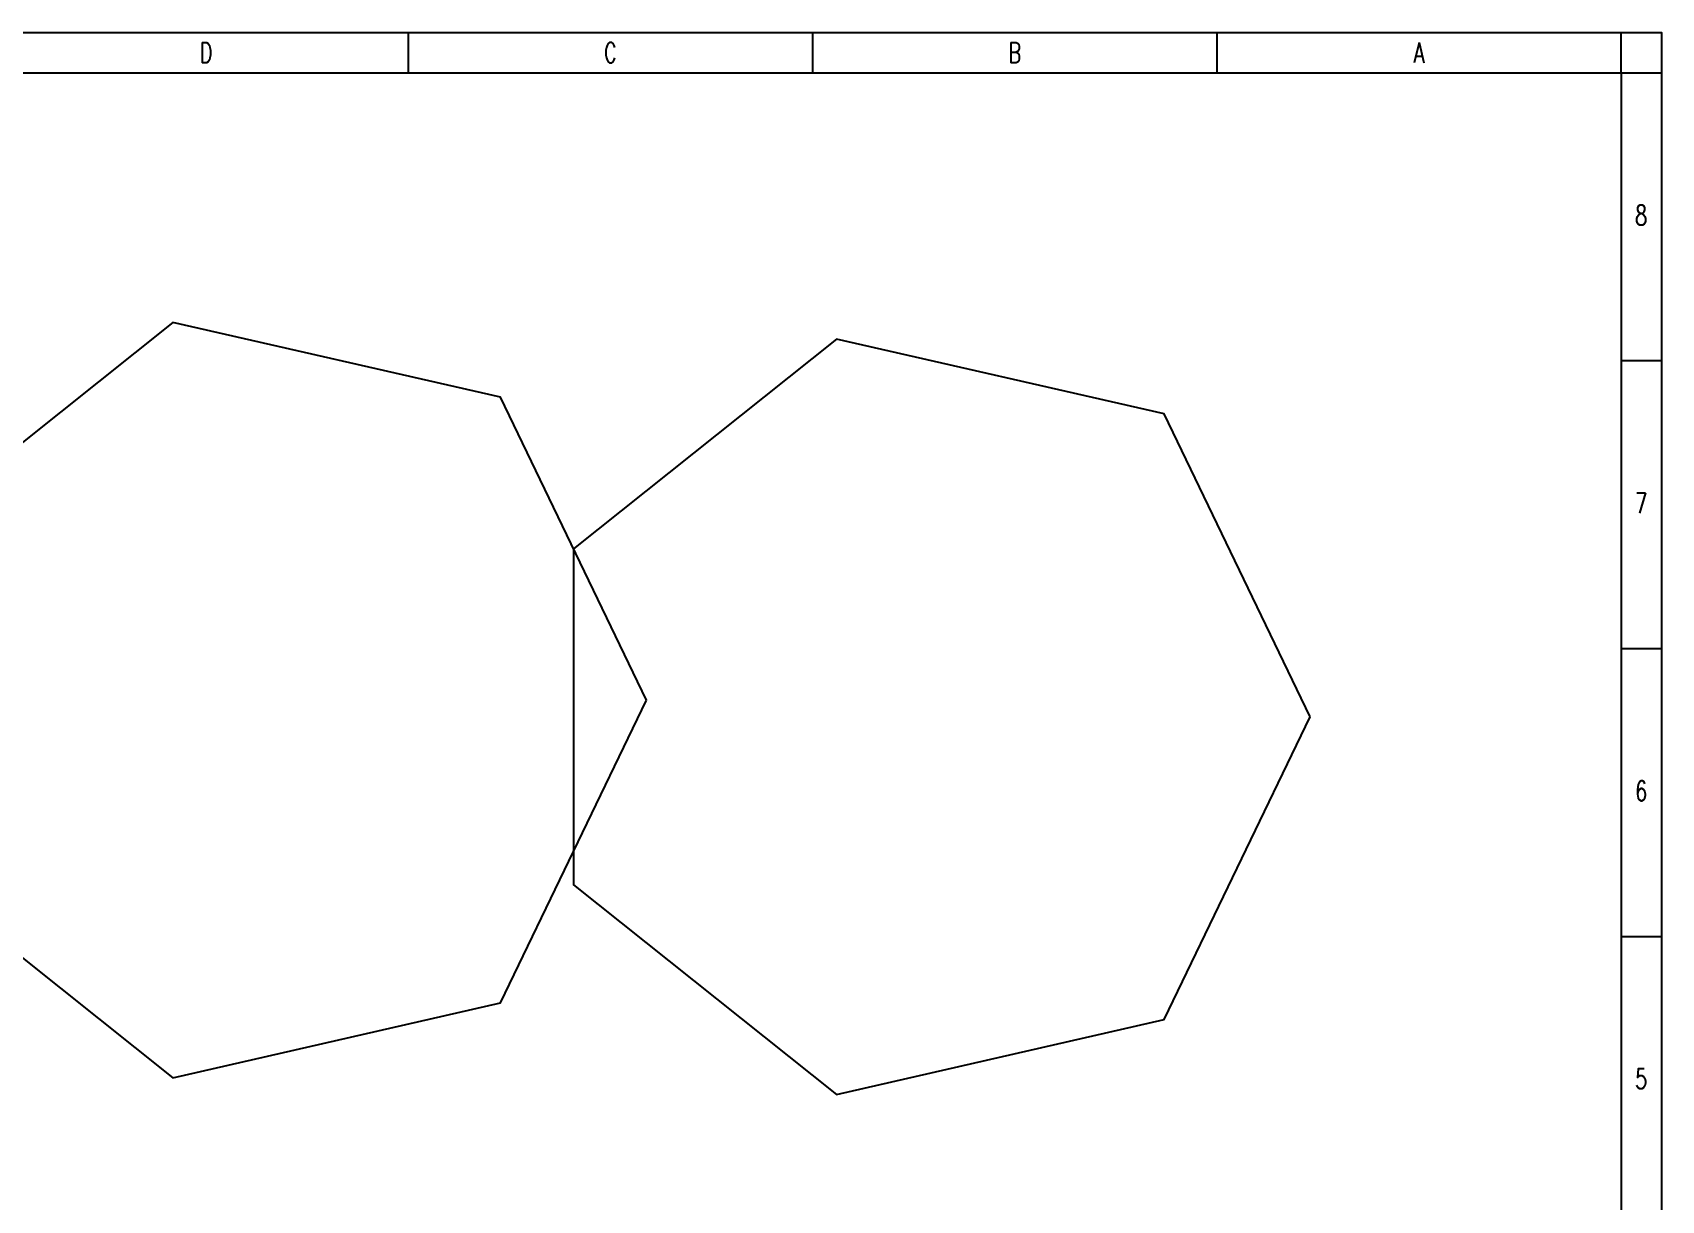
# Model space of a CAD drawing. Extents: x -383207 to 558143, y -95136 to 11777.
# Drawn here: x 229141 to 249433, y -78827 to -64274 of the extents above; entities that cross this region are included whole.
import ezdxf
from ezdxf.enums import TextEntityAlignment as Align

# ---------------------------------------------------------------- set-up
doc = ezdxf.new("R2010")
doc.units = 0
doc.layers.get('0').update_dxf_attribs({"linetype": 'CONTINUOUS'})
doc.layers.add('DIM', color=3, linetype='CONTINUOUS')
doc.styles.add('HZ', font='TXT.shx', dxfattribs={"width": 0.7, "bigfont": 'hz.shx'})

# ---------------------------------------------------------------- blocks, each defined once
blk = doc.blocks.new('tk')
at = {"color": 4}
for p, q in [((677531, -69999), (719581, -69999)), ((703968, -69999), (703968, -70499)), ((709006, -69999), (709006, -70499)), ((714043, -69999), (714043, -70499)), ((719081, -70499), (719081, -69999)), ((719581, -69999), (719581, -99699)), ((678781, -70499), (719081, -70499)), ((719081, -70499), (719081, -99199)), ((719081, -70499), (719581, -70499)), ((719081, -74086), (719581, -74086)), ((719081, -77674), (719581, -77674)), ((719081, -81261), (719581, -81261))]:
    blk.add_line(p, q, dxfattribs=at)
at = {"color": 4, "style": 'HZ', "width": 0.7}
for s, p in [('D', (701450, -70374)), ('C', (706487, -70374)), ('B', (711525, -70374)), ('A', (716562, -70374)), ('8', (719329, -72398)), ('7', (719329, -75986)), ('6', (719329, -79573)), ('5', (719329, -83161))]:
    blk.add_text(s, height=250, dxfattribs=at).set_placement(p, align=Align.CENTER)

msp = doc.modelspace()

# ---------------------------------------------------------------- linework, layer by layer
for points in [[(207382.7, -64273.5), (249432.7, -64273.5), (249432.7, -93973.5), (207382.7, -93973.5)], [(236788.2, -72591.9), (234970.7, -68817.7), (230886.7, -67885.6), (227611.6, -70497.4), (227611.6, -74686.4), (230886.7, -77298.2), (234970.7, -76366)], [(245056, -72799.3), (243238.5, -69025.1), (239154.5, -68093), (235879.5, -70704.8), (235879.5, -74893.8), (239154.5, -77505.6), (243238.5, -76573.4)]]:
    msp.add_lwpolyline(points, close=True)

# ---------------------------------------------------------------- block references
at = {"layer": 'DIM'}
msp.add_blockref('tk', (-470148.2, 5725.1), dxfattribs=at)

doc.saveas('drawing.dxf')
